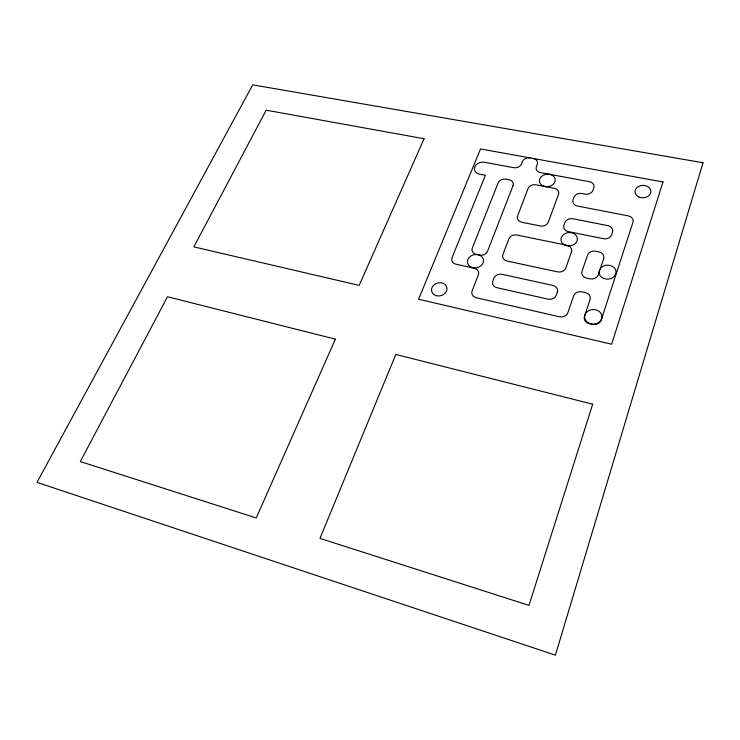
<?xml version="1.0" encoding="UTF-8"?>
<svg xmlns="http://www.w3.org/2000/svg" width="740" height="740" viewBox="0 0 740 740"><rect width="100%" height="100%" fill="white"/><g stroke="black" fill="none" stroke-linecap="round" stroke-linejoin="round"><path stroke-width="1.11" d="M530.182 157.916A6.253 4.865 -8.9 0 0 522.412 161.607L521.478 163.993A6.225 4.847 -9.6 0 1 513.69 167.684L484.46 162.282A7.724 6.031 -11.5 0 0 474.775 166.879A7.724 6.031 -11.5 0 0 479.603 174.187L485.385 175.278L452.048 257.677A6.457 5.31 -13 0 0 455.988 264.208L474.266 268.213A6.53 5.421 -12 0 1 478.345 274.864L472.102 290.931A6.604 5.541 -11.5 0 0 476.218 297.757L559.412 316.748A6.836 5.79 -4.6 0 0 567.922 312.622L573.62 295.907A6.836 5.726 -3.5 0 1 582.047 291.828L585.331 292.541A6.845 5.735 -3.3 0 1 590.067 299.543L584.461 316.368A6.938 5.865 -2.1 0 0 589.253 323.565L592.601 324.324A6.947 5.874 -1.8 0 0 601.167 320.152L632.959 222.278A6.678 5.328 -2.5 0 0 628.186 215.849L577.441 206.053A6.494 5.152 -5.6 0 1 573.01 199.828L573.898 197.321A6.484 5.143 -5.6 0 1 581.89 193.501L584.998 194.093A6.466 5.097 -5.4 0 0 592.981 190.273L593.85 187.784A6.466 5.078 -5.4 0 0 589.373 181.67L540.533 172.642A6.299 4.912 -8.1 0 1 536.361 166.722L537.277 164.317A6.262 4.865 -8.8 0 0 533.152 158.453M703 162.745L555.407 655.15L37 482.36L252.729 84.85L703 162.745M592.666 404.197L528.998 605.385L319.976 538.387L395.817 354.451L592.666 404.197M663.003 181.938L611.647 344.22L418.581 299.238L480.538 148.944L663.003 181.938M603.701 258.575L598.309 274.771A6.78 5.596 -3.3 0 1 589.947 278.823L586.681 278.12A6.771 5.587 -3.5 0 1 582.019 271.312L587.505 255.217A6.725 5.495 -3.6 0 1 595.765 251.23L598.993 251.896A6.734 5.504 -3.3 0 1 603.701 258.575M612.516 232.12L611.638 234.737A6.669 5.374 -3.4 0 1 603.442 238.687L568.385 231.629A6.567 5.291 -5.7 0 1 563.936 225.21L564.851 222.648A6.558 5.273 -5.7 0 1 572.945 218.763L607.827 225.645A6.66 5.365 -3.4 0 1 612.516 232.12M557.35 292.309L556.388 295.066A6.753 5.661 -5.9 0 1 547.97 299.136L497.021 287.74A6.604 5.522 -9.9 0 1 492.812 280.96L493.839 278.286A6.604 5.504 -9.9 0 1 502.099 274.309L552.808 285.418A6.743 5.652 -5.9 0 1 557.35 292.309M571.465 251.887L565.878 267.871A6.678 5.513 -5.7 0 1 557.581 271.876L507.113 261.054A6.54 5.374 -9.4 0 1 502.913 254.477L508.852 238.9A6.494 5.291 -9.1 0 1 516.955 235.024L566.951 245.301A6.632 5.421 -5.6 0 1 571.465 251.887M558.469 194.38L548.34 222.093A6.484 5.217 -7.5 0 1 540.265 225.968L521.783 222.24A6.429 5.171 -8.7 0 1 517.593 215.951L528.027 188.58A6.355 5.023 -8.4 0 1 535.927 184.824L554.158 188.265A6.41 5.069 -7.3 0 1 558.469 194.38M513.024 185.722L487.549 251.212A6.466 5.291 -11.3 0 1 479.409 255.106L476.357 254.458A6.457 5.282 -11.6 0 1 472.333 247.974L498.159 182.891A6.281 4.949 -10.1 0 1 506.003 179.172L508.972 179.728A6.29 4.958 -10 0 1 513.024 185.722M335.368 339.17L256.234 517.954L80.318 461.566L167.499 296.749L335.368 339.17M424.075 138.732L359.168 285.39L193.871 246.873L266.178 110.186L424.075 138.732M603.47 278.36A8.519 7.012 -2.3 0 0 616.059 271.885A8.519 7.012 -2.3 0 0 603.119 266.224A8.519 7.012 -2.3 0 0 603.47 278.36M472.24 267.575A8.112 6.688 -11.8 0 0 483.516 259.962A8.112 6.688 -11.8 0 0 470.742 256.077A8.112 6.688 -11.8 0 0 472.24 267.575M543.835 186.23A7.937 6.235 -7.7 0 0 555.213 179.598A7.937 6.235 -7.7 0 0 542.901 175.463A7.937 6.235 -7.7 0 0 543.835 186.23M589.068 323.315A8.667 7.326 -2 0 0 601.944 316.655A8.667 7.326 -2 0 0 588.809 310.624A8.667 7.326 -2 0 0 589.068 323.315M436.507 295.732A7.835 6.549 -14.6 0 0 446.904 287.703A7.835 6.549 -14.6 0 0 434.343 284.595A7.835 6.549 -14.6 0 0 436.507 295.732M638.75 196.933A7.937 6.216 -2.3 0 0 650.867 191.669A7.937 6.216 -2.3 0 0 639.203 186.166A7.937 6.216 -2.3 0 0 638.75 196.933M565.638 245.412A8.26 6.706 -5.5 0 0 577.404 238.446A8.26 6.706 -5.5 0 0 564.518 233.858A8.26 6.706 -5.5 0 0 565.638 245.412"/></g></svg>
